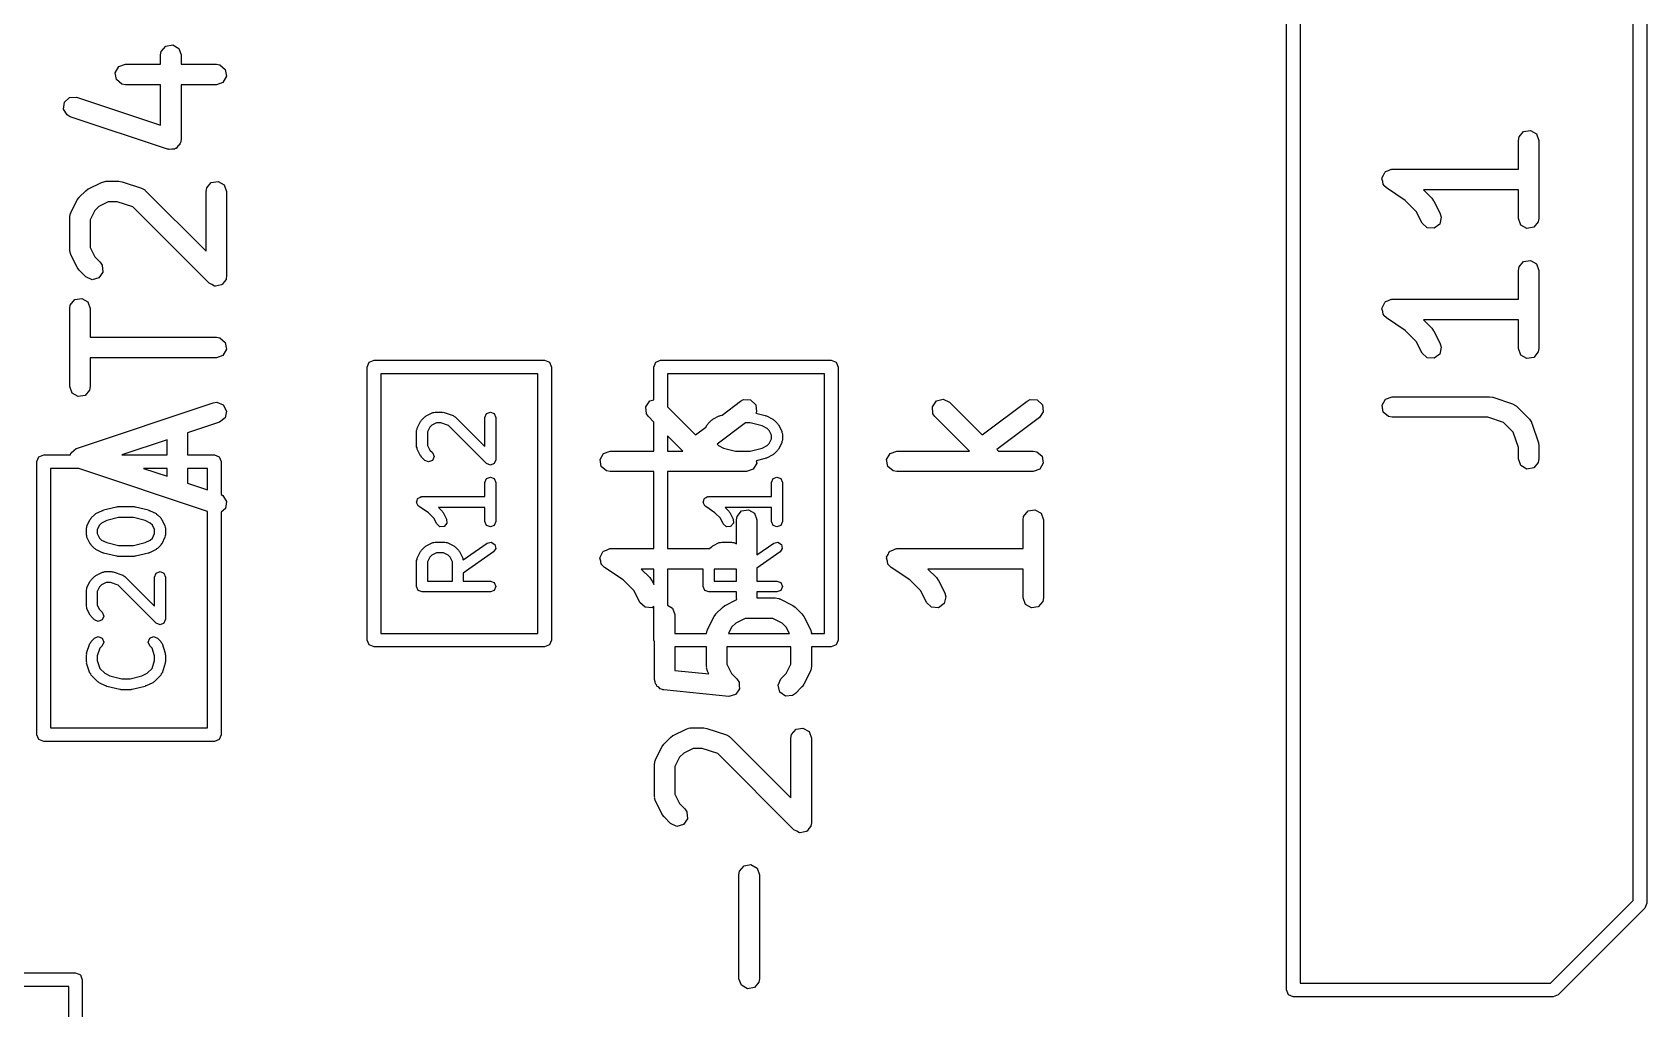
# Model space of a CAD drawing. Extents: x 0.14 to 2.87, y -2.36 to 0.08.
# Drawn here: x 2.2241 to 2.6898, y -1.9554 to -1.6738 of the extents above; entities that cross this region are included whole.
import ezdxf

# ---------------------------------------------------------------- set-up
doc = ezdxf.new("R2010")
doc.units = 0
doc.header["$MEASUREMENT"] = 0
doc.layers.add('BLACK', color=7, linetype='CONTINUOUS')

msp = doc.modelspace()

# ---------------------------------------------------------------- linework, layer by layer
at = {"layer": 'BLACK', "linetype": 'CONTINUOUS'}
for p, q in [((2.58583, -1.95), (2.58583, -1.55)), ((2.68976, -1.55), (2.68976, -1.925)), ((2.58976, -1.55197), (2.58976, -1.94803)), ((2.68583, -1.92418), (2.68583, -1.55197)), ((2.26108, -1.68036), (2.26126, -1.67935)), ((2.26108, -1.68303), (2.26108, -1.68036)), ((2.26126, -1.67935), (2.26256, -1.6778)), ((2.26256, -1.6778), (2.26455, -1.67745)), ((2.26455, -1.67745), (2.2663, -1.67846)), ((2.2663, -1.67846), (2.26699, -1.68036)), ((2.26699, -1.68036), (2.26699, -1.68303)), ((2.248, -1.68547), (2.24901, -1.68372)), ((2.24835, -1.68746), (2.248, -1.68547)), ((2.24901, -1.68372), (2.25091, -1.68303)), ((2.25091, -1.68303), (2.26108, -1.68303)), ((2.26699, -1.68303), (2.27716, -1.68303)), ((2.27716, -1.68303), (2.27817, -1.68321)), ((2.27817, -1.68321), (2.27972, -1.68451)), ((2.27972, -1.68451), (2.28007, -1.6865)), ((2.2499, -1.68876), (2.24835, -1.68746)), ((2.25091, -1.68894), (2.2499, -1.68876)), ((2.26108, -1.68894), (2.25091, -1.68894)), ((2.26108, -1.70064), (2.26108, -1.68894)), ((2.27716, -1.68894), (2.26699, -1.68894)), ((2.26699, -1.68894), (2.26699, -1.70473)), ((2.27906, -1.68825), (2.27716, -1.68894)), ((2.28007, -1.6865), (2.27906, -1.68825)), ((2.23302, -1.69595), (2.23332, -1.69395)), ((2.23332, -1.69395), (2.23483, -1.69261)), ((2.23483, -1.69261), (2.23685, -1.69256)), ((2.23685, -1.69256), (2.26108, -1.70064)), ((2.23408, -1.69767), (2.23302, -1.69595)), ((2.23498, -1.69816), (2.23408, -1.69767)), ((2.2631, -1.70753), (2.23498, -1.69816)), ((2.65275, -1.70501), (2.65293, -1.704)), ((2.65293, -1.704), (2.65423, -1.70245)), ((2.65423, -1.70245), (2.65621, -1.7021)), ((2.65621, -1.7021), (2.65796, -1.70311)), ((2.65796, -1.70311), (2.65865, -1.70501)), ((2.26333, -1.70753), (2.2631, -1.70753)), ((2.26352, -1.70764), (2.26333, -1.70753)), ((2.26432, -1.7075), (2.26352, -1.70764)), ((2.26512, -1.70748), (2.26432, -1.7075)), ((2.26529, -1.70733), (2.26512, -1.70748)), ((2.26551, -1.70729), (2.26529, -1.70733)), ((2.26603, -1.70667), (2.26551, -1.70729)), ((2.26663, -1.70614), (2.26603, -1.70667)), ((2.26666, -1.70592), (2.26663, -1.70614)), ((2.26681, -1.70574), (2.26666, -1.70592)), ((2.26699, -1.70473), (2.26681, -1.70574)), ((2.65275, -1.7133), (2.65275, -1.70501)), ((2.65865, -1.70501), (2.65865, -1.7275)), ((2.61443, -1.71399), (2.61524, -1.7137)), ((2.61524, -1.7137), (2.61601, -1.71332)), ((2.61601, -1.71332), (2.61617, -1.71336)), ((2.61617, -1.71336), (2.61633, -1.7133)), ((2.61633, -1.7133), (2.65275, -1.7133)), ((2.24022, -1.71897), (2.24397, -1.71709)), ((2.24397, -1.71709), (2.24495, -1.7168)), ((2.24495, -1.7168), (2.24512, -1.71684)), ((2.24512, -1.71684), (2.24529, -1.71678)), ((2.24529, -1.71678), (2.24904, -1.71678)), ((2.24904, -1.71678), (2.24991, -1.71693)), ((2.24991, -1.71693), (2.24997, -1.71693)), ((2.24997, -1.71693), (2.25559, -1.71881)), ((2.27438, -1.71872), (2.27568, -1.71717)), ((2.27568, -1.71717), (2.27767, -1.71682)), ((2.27767, -1.71682), (2.27942, -1.71783)), ((2.27942, -1.71783), (2.28011, -1.71973)), ((2.61338, -1.71606), (2.61345, -1.71591)), ((2.61363, -1.71689), (2.61338, -1.71606)), ((2.61342, -1.71574), (2.61385, -1.715)), ((2.61345, -1.71591), (2.61342, -1.71574)), ((2.61377, -1.71773), (2.61363, -1.71689)), ((2.6139, -1.71784), (2.61377, -1.71773)), ((2.61385, -1.715), (2.6142, -1.71421)), ((2.61395, -1.718), (2.6139, -1.71784)), ((2.61469, -1.71871), (2.61395, -1.718)), ((2.6142, -1.71421), (2.61435, -1.71414)), ((2.61435, -1.71414), (2.61443, -1.71399)), ((2.23515, -1.72591), (2.23702, -1.72216)), ((2.23702, -1.72216), (2.23755, -1.72145)), ((2.23755, -1.72145), (2.23758, -1.72139)), ((2.23758, -1.72139), (2.23945, -1.71952)), ((2.23945, -1.71952), (2.24017, -1.71901)), ((2.24017, -1.71901), (2.24022, -1.71897)), ((2.24598, -1.72268), (2.24329, -1.72403)), ((2.24856, -1.72268), (2.24598, -1.72268)), ((2.25307, -1.72419), (2.24856, -1.72268)), ((2.25559, -1.71881), (2.2565, -1.71929)), ((2.2565, -1.71929), (2.25659, -1.71944)), ((2.25659, -1.71944), (2.25675, -1.71952)), ((2.25675, -1.71952), (2.27421, -1.73698)), ((2.27421, -1.71973), (2.27438, -1.71872)), ((2.27421, -1.73698), (2.27421, -1.71973)), ((2.28011, -1.71973), (2.28011, -1.7441)), ((2.62007, -1.7223), (2.61469, -1.71871)), ((2.62328, -1.7255), (2.62007, -1.7223)), ((2.65275, -1.71921), (2.62533, -1.71921)), ((2.62533, -1.71921), (2.62779, -1.72167)), ((2.62779, -1.72167), (2.6283, -1.72239)), ((2.6283, -1.72239), (2.62835, -1.72243)), ((2.62835, -1.72243), (2.63022, -1.72618)), ((2.65275, -1.7275), (2.65275, -1.71921)), ((2.23484, -1.72723), (2.23501, -1.72622)), ((2.23484, -1.7366), (2.23484, -1.72723)), ((2.23501, -1.72622), (2.23513, -1.72609)), ((2.23513, -1.72609), (2.23515, -1.72591)), ((2.24209, -1.72523), (2.24074, -1.72793)), ((2.24329, -1.72403), (2.24209, -1.72523)), ((2.27507, -1.74619), (2.25307, -1.72419)), ((2.62494, -1.72882), (2.62328, -1.7255)), ((2.63051, -1.72717), (2.63004, -1.72913)), ((2.63022, -1.72618), (2.63051, -1.72717)), ((2.65344, -1.7294), (2.65275, -1.7275)), ((2.65865, -1.7275), (2.65848, -1.72851)), ((2.24074, -1.72793), (2.24074, -1.73591)), ((2.62641, -1.73021), (2.62494, -1.72882)), ((2.62842, -1.73033), (2.62641, -1.73021)), ((2.63004, -1.72913), (2.62842, -1.73033)), ((2.65519, -1.73041), (2.65344, -1.7294)), ((2.65718, -1.73006), (2.65519, -1.73041)), ((2.65848, -1.72851), (2.65718, -1.73006)), ((2.2349, -1.73677), (2.23484, -1.7366)), ((2.23485, -1.73694), (2.2349, -1.73677)), ((2.23515, -1.73793), (2.23485, -1.73694)), ((2.24074, -1.73591), (2.24209, -1.73861)), ((2.23702, -1.74167), (2.23515, -1.73793)), ((2.23707, -1.74172), (2.23702, -1.74167)), ((2.23758, -1.74244), (2.23707, -1.74172)), ((2.24209, -1.73861), (2.24363, -1.74014)), ((2.24363, -1.74014), (2.24421, -1.74098)), ((2.24421, -1.74098), (2.24439, -1.74299)), ((2.65275, -1.7425), (2.65293, -1.74149)), ((2.65293, -1.74149), (2.65423, -1.73994)), ((2.65423, -1.73994), (2.65621, -1.73959)), ((2.65621, -1.73959), (2.65796, -1.7406)), ((2.65796, -1.7406), (2.65865, -1.7425)), ((2.23945, -1.74432), (2.23758, -1.74244)), ((2.24128, -1.74517), (2.23945, -1.74432)), ((2.24323, -1.74465), (2.24128, -1.74517)), ((2.24439, -1.74299), (2.24323, -1.74465)), ((2.27588, -1.74657), (2.27507, -1.74619)), ((2.27936, -1.74579), (2.27885, -1.74652)), ((2.27993, -1.74511), (2.27936, -1.74579)), ((2.27996, -1.74493), (2.27993, -1.74511)), ((2.28001, -1.74487), (2.27996, -1.74493)), ((2.28011, -1.7441), (2.28, -1.74474)), ((2.28, -1.74474), (2.28001, -1.74487)), ((2.65275, -1.7508), (2.65275, -1.7425)), ((2.65865, -1.7425), (2.65865, -1.765)), ((2.23501, -1.75247), (2.23631, -1.75092)), ((2.23631, -1.75092), (2.2383, -1.75057)), ((2.2383, -1.75057), (2.24005, -1.75158)), ((2.27665, -1.74701), (2.27588, -1.74657)), ((2.27678, -1.74699), (2.27665, -1.74701)), ((2.2769, -1.74705), (2.27678, -1.74699)), ((2.27776, -1.74682), (2.2769, -1.74705)), ((2.27863, -1.74666), (2.27776, -1.74682)), ((2.27872, -1.74656), (2.27863, -1.74666)), ((2.27885, -1.74652), (2.27872, -1.74656)), ((2.61524, -1.75119), (2.61601, -1.75081)), ((2.61601, -1.75081), (2.61617, -1.75085)), ((2.61617, -1.75085), (2.61633, -1.7508)), ((2.61633, -1.7508), (2.65275, -1.7508)), ((2.23484, -1.75348), (2.23501, -1.75247)), ((2.23484, -1.77597), (2.23484, -1.75348)), ((2.24005, -1.75158), (2.24074, -1.75348)), ((2.24074, -1.75348), (2.24074, -1.76177)), ((2.61338, -1.75356), (2.61345, -1.7534)), ((2.61363, -1.75438), (2.61338, -1.75356)), ((2.61342, -1.75324), (2.61385, -1.75249)), ((2.61345, -1.7534), (2.61342, -1.75324)), ((2.61377, -1.75523), (2.61363, -1.75438)), ((2.6139, -1.75533), (2.61377, -1.75523)), ((2.61385, -1.75249), (2.6142, -1.75171)), ((2.61395, -1.7555), (2.6139, -1.75533)), ((2.61469, -1.75621), (2.61395, -1.7555)), ((2.6142, -1.75171), (2.61435, -1.75163)), ((2.61435, -1.75163), (2.61443, -1.75149)), ((2.61443, -1.75149), (2.61524, -1.75119)), ((2.62007, -1.75979), (2.61469, -1.75621)), ((2.62328, -1.763), (2.62007, -1.75979)), ((2.65275, -1.7567), (2.62533, -1.7567)), ((2.62533, -1.7567), (2.62779, -1.75916)), ((2.62779, -1.75916), (2.6283, -1.75988)), ((2.6283, -1.75988), (2.62835, -1.75993)), ((2.62835, -1.75993), (2.63022, -1.76368)), ((2.65275, -1.765), (2.65275, -1.7567)), ((2.24074, -1.76177), (2.27716, -1.76177)), ((2.27716, -1.76177), (2.27817, -1.76195)), ((2.27817, -1.76195), (2.27972, -1.76325)), ((2.27972, -1.76325), (2.28007, -1.76524)), ((2.62494, -1.76632), (2.62328, -1.763)), ((2.63051, -1.76466), (2.63004, -1.76662)), ((2.63022, -1.76368), (2.63051, -1.76466)), ((2.65344, -1.7669), (2.65275, -1.765)), ((2.65865, -1.765), (2.65848, -1.76601)), ((2.27716, -1.76768), (2.24074, -1.76768)), ((2.24074, -1.76768), (2.24074, -1.77597)), ((2.27906, -1.76699), (2.27716, -1.76768)), ((2.28007, -1.76524), (2.27906, -1.76699)), ((2.32067, -1.77037), (2.32125, -1.76898)), ((2.32125, -1.76898), (2.32264, -1.76841)), ((2.32264, -1.76841), (2.37185, -1.76841)), ((2.37185, -1.76841), (2.37324, -1.76898)), ((2.37324, -1.76898), (2.37382, -1.77037)), ((2.40335, -1.77037), (2.40392, -1.76898)), ((2.40392, -1.76898), (2.40531, -1.76841)), ((2.40531, -1.76841), (2.45453, -1.76841)), ((2.45453, -1.76841), (2.45592, -1.76898)), ((2.45592, -1.76898), (2.4565, -1.77037)), ((2.62641, -1.76771), (2.62494, -1.76632)), ((2.62842, -1.76783), (2.62641, -1.76771)), ((2.63004, -1.76662), (2.62842, -1.76783)), ((2.65519, -1.76791), (2.65344, -1.7669)), ((2.65718, -1.76756), (2.65519, -1.76791)), ((2.65848, -1.76601), (2.65718, -1.76756)), ((2.32067, -1.84911), (2.32067, -1.77037)), ((2.32461, -1.77234), (2.32461, -1.84715)), ((2.36988, -1.77234), (2.32461, -1.77234)), ((2.36988, -1.84715), (2.36988, -1.77234)), ((2.37382, -1.77037), (2.37382, -1.84911)), ((2.40335, -1.77983), (2.40335, -1.77037)), ((2.40728, -1.77234), (2.40728, -1.7818)), ((2.45256, -1.77234), (2.40728, -1.77234)), ((2.45256, -1.84715), (2.45256, -1.77234)), ((2.4565, -1.77037), (2.4565, -1.84911)), ((2.23553, -1.77787), (2.23484, -1.77597)), ((2.23728, -1.77888), (2.23553, -1.77787)), ((2.23926, -1.77853), (2.23728, -1.77888)), ((2.24056, -1.77698), (2.23926, -1.77853)), ((2.24074, -1.77597), (2.24056, -1.77698)), ((2.61443, -1.77961), (2.61633, -1.77892)), ((2.61633, -1.77892), (2.64445, -1.77892)), ((2.64445, -1.77892), (2.64532, -1.77907)), ((2.23685, -1.7938), (2.27622, -1.78067)), ((2.27622, -1.78067), (2.27724, -1.78052)), ((2.27724, -1.78052), (2.27912, -1.78126)), ((2.27912, -1.78126), (2.28008, -1.78304)), ((2.28008, -1.78304), (2.27967, -1.78502)), ((2.33767, -1.78443), (2.33955, -1.78349)), ((2.33955, -1.78349), (2.33991, -1.78347)), ((2.33991, -1.78347), (2.34025, -1.78333)), ((2.34025, -1.78333), (2.34213, -1.78333)), ((2.34213, -1.78333), (2.34237, -1.78343)), ((2.34237, -1.78343), (2.34262, -1.78341)), ((2.34262, -1.78341), (2.34544, -1.78435)), ((2.35507, -1.78379), (2.35619, -1.78333)), ((2.35619, -1.78333), (2.3573, -1.78379)), ((2.40101, -1.7818), (2.40217, -1.78014)), ((2.40119, -1.78381), (2.40101, -1.7818)), ((2.40217, -1.78014), (2.40335, -1.77983)), ((2.40728, -1.7818), (2.41539, -1.78991)), ((2.42301, -1.7842), (2.42834, -1.7802)), ((2.42834, -1.7802), (2.42925, -1.77973)), ((2.42925, -1.77973), (2.43127, -1.77984)), ((2.43127, -1.77984), (2.43274, -1.78123)), ((2.43299, -1.78323), (2.43273, -1.78362)), ((2.43273, -1.78362), (2.4355, -1.78431)), ((2.43274, -1.78123), (2.43299, -1.78323)), ((2.48369, -1.7818), (2.48485, -1.78014)), ((2.48387, -1.78381), (2.48369, -1.7818)), ((2.48485, -1.78014), (2.4868, -1.77962)), ((2.4868, -1.77962), (2.48863, -1.78047)), ((2.48863, -1.78047), (2.49807, -1.78991)), ((2.49807, -1.78991), (2.51102, -1.7802)), ((2.51102, -1.7802), (2.51193, -1.77973)), ((2.51193, -1.77973), (2.51395, -1.77984)), ((2.51395, -1.77984), (2.51542, -1.78123)), ((2.51566, -1.78323), (2.51456, -1.78492)), ((2.51542, -1.78123), (2.51566, -1.78323)), ((2.61342, -1.78136), (2.61443, -1.77961)), ((2.61377, -1.78335), (2.61342, -1.78136)), ((2.61532, -1.78465), (2.61377, -1.78335)), ((2.64532, -1.77907), (2.64539, -1.77907)), ((2.64539, -1.77907), (2.65101, -1.78094)), ((2.65101, -1.78094), (2.65191, -1.78143)), ((2.65191, -1.78143), (2.65201, -1.78158)), ((2.65201, -1.78158), (2.65217, -1.78166)), ((2.65217, -1.78166), (2.65591, -1.78541)), ((2.27809, -1.78628), (2.26886, -1.78935)), ((2.27967, -1.78502), (2.27809, -1.78628)), ((2.33493, -1.78865), (2.33507, -1.78831)), ((2.33507, -1.78831), (2.33509, -1.78795)), ((2.33509, -1.78795), (2.33603, -1.78607)), ((2.33603, -1.78607), (2.33623, -1.7859)), ((2.33623, -1.7859), (2.33633, -1.78566)), ((2.33633, -1.78566), (2.33726, -1.78473)), ((2.33726, -1.78473), (2.3375, -1.78463)), ((2.3375, -1.78463), (2.33767, -1.78443)), ((2.33873, -1.78771), (2.33808, -1.78902)), ((2.33931, -1.78714), (2.33873, -1.78771)), ((2.34062, -1.78648), (2.33931, -1.78714)), ((2.34187, -1.78648), (2.34062, -1.78648)), ((2.34409, -1.78722), (2.34187, -1.78648)), ((2.35507, -1.7982), (2.34409, -1.78722)), ((2.34544, -1.78435), (2.34571, -1.78459)), ((2.34571, -1.78459), (2.34605, -1.78473)), ((2.34605, -1.78473), (2.35461, -1.79329)), ((2.35461, -1.7849), (2.35507, -1.78379)), ((2.35461, -1.79329), (2.35461, -1.7849)), ((2.3573, -1.78379), (2.35776, -1.7849)), ((2.35776, -1.7849), (2.35776, -1.79709)), ((2.40178, -1.78465), (2.40119, -1.78381)), ((2.40335, -1.78622), (2.40178, -1.78465)), ((2.40335, -1.79461), (2.40335, -1.78622)), ((2.41539, -1.78991), (2.41838, -1.78767)), ((2.41838, -1.78767), (2.41871, -1.78701)), ((2.41871, -1.78701), (2.4189, -1.78684)), ((2.4189, -1.78684), (2.419, -1.7866)), ((2.419, -1.7866), (2.41994, -1.78566)), ((2.41994, -1.78566), (2.42018, -1.78557)), ((2.42018, -1.78557), (2.42035, -1.78537)), ((2.42035, -1.78537), (2.42222, -1.78443)), ((2.42981, -1.78648), (2.42162, -1.79262)), ((2.42222, -1.78443), (2.4224, -1.78442)), ((2.4224, -1.78442), (2.42255, -1.78431)), ((2.42255, -1.78431), (2.42301, -1.7842)), ((2.43117, -1.78648), (2.42981, -1.78648)), ((2.43457, -1.78733), (2.43117, -1.78648)), ((2.43606, -1.78807), (2.43457, -1.78733)), ((2.4355, -1.78431), (2.43564, -1.78442)), ((2.43564, -1.78442), (2.43582, -1.78443)), ((2.43582, -1.78443), (2.43769, -1.78537)), ((2.43663, -1.78865), (2.43606, -1.78807)), ((2.43769, -1.78537), (2.43786, -1.78557)), ((2.43786, -1.78557), (2.4381, -1.78566)), ((2.4381, -1.78566), (2.43904, -1.7866)), ((2.43904, -1.7866), (2.43914, -1.78684)), ((2.43914, -1.78684), (2.43934, -1.78701)), ((2.43934, -1.78701), (2.44027, -1.78889)), ((2.48445, -1.78465), (2.48387, -1.78381)), ((2.49441, -1.79461), (2.48445, -1.78465)), ((2.51456, -1.78492), (2.50229, -1.79413)), ((2.61633, -1.78482), (2.61532, -1.78465)), ((2.64397, -1.78482), (2.61633, -1.78482)), ((2.64848, -1.78633), (2.64397, -1.78482)), ((2.65125, -1.78909), (2.64848, -1.78633)), ((2.65591, -1.78541), (2.6565, -1.78625)), ((2.6565, -1.78625), (2.65652, -1.78642)), ((2.65652, -1.78642), (2.65663, -1.78656)), ((2.65663, -1.78656), (2.6585, -1.79219)), ((2.26296, -1.79132), (2.24991, -1.79567)), ((2.26296, -1.79567), (2.26296, -1.79132)), ((2.26886, -1.78935), (2.26886, -1.79567)), ((2.33493, -1.79334), (2.33493, -1.78865)), ((2.33808, -1.78902), (2.33808, -1.79297)), ((2.33808, -1.79297), (2.33873, -1.79428)), ((2.41173, -1.79461), (2.40728, -1.79015)), ((2.40728, -1.79015), (2.40728, -1.79461)), ((2.42162, -1.79262), (2.42199, -1.79298)), ((2.42199, -1.79298), (2.42348, -1.79373)), ((2.43456, -1.79373), (2.43606, -1.79298)), ((2.43606, -1.79298), (2.43663, -1.79241)), ((2.43729, -1.78996), (2.43663, -1.78865)), ((2.43663, -1.79241), (2.43729, -1.79109)), ((2.43729, -1.79109), (2.43729, -1.78996)), ((2.44027, -1.79217), (2.43934, -1.79404)), ((2.44027, -1.78889), (2.4403, -1.78925)), ((2.4403, -1.7918), (2.44027, -1.79217)), ((2.4403, -1.78925), (2.44044, -1.78959)), ((2.44044, -1.79147), (2.4403, -1.7918)), ((2.44044, -1.78959), (2.44044, -1.79147)), ((2.65275, -1.7936), (2.65125, -1.78909)), ((2.6585, -1.79219), (2.65863, -1.79306)), ((2.22539, -1.79764), (2.22597, -1.79625)), ((2.22539, -1.87638), (2.22539, -1.79764)), ((2.22597, -1.79625), (2.22736, -1.79567)), ((2.22736, -1.79567), (2.23512, -1.79567)), ((2.23512, -1.79567), (2.23519, -1.79519)), ((2.23519, -1.79519), (2.23526, -1.79513)), ((2.23526, -1.79513), (2.23527, -1.79505)), ((2.23527, -1.79505), (2.236, -1.79447)), ((2.236, -1.79447), (2.2367, -1.79385)), ((2.2367, -1.79385), (2.23679, -1.79385)), ((2.23679, -1.79385), (2.23685, -1.7938)), ((2.24991, -1.79567), (2.26296, -1.79567)), ((2.26886, -1.79567), (2.27657, -1.79567)), ((2.27657, -1.79567), (2.27797, -1.79625)), ((2.27797, -1.79625), (2.27854, -1.79764)), ((2.27854, -1.79764), (2.27854, -1.80716)), ((2.33507, -1.79368), (2.33493, -1.79334)), ((2.33509, -1.79404), (2.33507, -1.79368)), ((2.33603, -1.79592), (2.33509, -1.79404)), ((2.33623, -1.79609), (2.33603, -1.79592)), ((2.33633, -1.79633), (2.33623, -1.79609)), ((2.33726, -1.79727), (2.33633, -1.79633)), ((2.33838, -1.79773), (2.33726, -1.79727)), ((2.33949, -1.79727), (2.33838, -1.79773)), ((2.33873, -1.79428), (2.33949, -1.79504)), ((2.33949, -1.79504), (2.33995, -1.79615)), ((2.33995, -1.79615), (2.33949, -1.79727)), ((2.35776, -1.79709), (2.3573, -1.7982)), ((2.38783, -1.79705), (2.38884, -1.7953)), ((2.38818, -1.79903), (2.38783, -1.79705)), ((2.38884, -1.7953), (2.39074, -1.79461)), ((2.39074, -1.79461), (2.40335, -1.79461)), ((2.40728, -1.79461), (2.41173, -1.79461)), ((2.42348, -1.79373), (2.42687, -1.79458)), ((2.42687, -1.79458), (2.43117, -1.79458)), ((2.43117, -1.79458), (2.43456, -1.79373)), ((2.4355, -1.79674), (2.4329, -1.79739)), ((2.4329, -1.79739), (2.43302, -1.79807)), ((2.43564, -1.79664), (2.4355, -1.79674)), ((2.43582, -1.79662), (2.43564, -1.79664)), ((2.43769, -1.79569), (2.43582, -1.79662)), ((2.43786, -1.79549), (2.43769, -1.79569)), ((2.4381, -1.79539), (2.43786, -1.79549)), ((2.43904, -1.79445), (2.4381, -1.79539)), ((2.43914, -1.79421), (2.43904, -1.79445)), ((2.43934, -1.79404), (2.43914, -1.79421)), ((2.47051, -1.79705), (2.47152, -1.7953)), ((2.47086, -1.79903), (2.47051, -1.79705)), ((2.47152, -1.7953), (2.47342, -1.79461)), ((2.47342, -1.79461), (2.49441, -1.79461)), ((2.50229, -1.79413), (2.50276, -1.79461)), ((2.50276, -1.79461), (2.51279, -1.79461)), ((2.51279, -1.79461), (2.5138, -1.79478)), ((2.5138, -1.79478), (2.51535, -1.79608)), ((2.51535, -1.79608), (2.5157, -1.79807)), ((2.65275, -1.79687), (2.65275, -1.7936)), ((2.65344, -1.79877), (2.65275, -1.79687)), ((2.65865, -1.79687), (2.65848, -1.79788)), ((2.65863, -1.79306), (2.65865, -1.79312)), ((2.65865, -1.79312), (2.65865, -1.79687)), ((2.22933, -1.79961), (2.22933, -1.87441)), ((2.23748, -1.79961), (2.22933, -1.79961)), ((2.27461, -1.81198), (2.23748, -1.79961)), ((2.25615, -1.79961), (2.26296, -1.80187)), ((2.26296, -1.79961), (2.25615, -1.79961)), ((2.26296, -1.80187), (2.26296, -1.79961)), ((2.26886, -1.79961), (2.26886, -1.80384)), ((2.27461, -1.79961), (2.26886, -1.79961)), ((2.27461, -1.80576), (2.27461, -1.79961)), ((2.35619, -1.79866), (2.35507, -1.7982)), ((2.35507, -1.80254), (2.35619, -1.80208)), ((2.3573, -1.7982), (2.35619, -1.79866)), ((2.35619, -1.80208), (2.3573, -1.80254)), ((2.38973, -1.80033), (2.38818, -1.79903)), ((2.39074, -1.80051), (2.38973, -1.80033)), ((2.40335, -1.80051), (2.39074, -1.80051)), ((2.40335, -1.82273), (2.40335, -1.80051)), ((2.43011, -1.80051), (2.40728, -1.80051)), ((2.40728, -1.80051), (2.40728, -1.82273)), ((2.43201, -1.79982), (2.43011, -1.80051)), ((2.43302, -1.79807), (2.43201, -1.79982)), ((2.43775, -1.80254), (2.43886, -1.80208)), ((2.43886, -1.80208), (2.43998, -1.80254)), ((2.47241, -1.80033), (2.47086, -1.79903)), ((2.47342, -1.80051), (2.47241, -1.80033)), ((2.51279, -1.80051), (2.47342, -1.80051)), ((2.51469, -1.79982), (2.51279, -1.80051)), ((2.5157, -1.79807), (2.51469, -1.79982)), ((2.65519, -1.79978), (2.65344, -1.79877)), ((2.65718, -1.79943), (2.65519, -1.79978)), ((2.65848, -1.79788), (2.65718, -1.79943)), ((2.26886, -1.80384), (2.27461, -1.80576)), ((2.35461, -1.80365), (2.35507, -1.80254)), ((2.35461, -1.8077), (2.35461, -1.80365)), ((2.3573, -1.80254), (2.35776, -1.80365)), ((2.35776, -1.80365), (2.35776, -1.8149)), ((2.43729, -1.80365), (2.43775, -1.80254)), ((2.43729, -1.8077), (2.43729, -1.80365)), ((2.43998, -1.80254), (2.44044, -1.80365)), ((2.44044, -1.80365), (2.44044, -1.8149)), ((2.24445, -1.81168), (2.24459, -1.81158)), ((2.24459, -1.81158), (2.24834, -1.81064)), ((2.24834, -1.81064), (2.24854, -1.81067)), ((2.24854, -1.81067), (2.24873, -1.81059)), ((2.24873, -1.81059), (2.25341, -1.81059)), ((2.25341, -1.81059), (2.2536, -1.81067)), ((2.2536, -1.81067), (2.25379, -1.81064)), ((2.25379, -1.81064), (2.25754, -1.81158)), ((2.25754, -1.81158), (2.25769, -1.81168)), ((2.27854, -1.80716), (2.27899, -1.80741)), ((2.27975, -1.81113), (2.27854, -1.8122)), ((2.27899, -1.80741), (2.28005, -1.80913)), ((2.28005, -1.80913), (2.27975, -1.81113)), ((2.33493, -1.80928), (2.3351, -1.80885)), ((2.33499, -1.80943), (2.33493, -1.80928)), ((2.33496, -1.80958), (2.33499, -1.80943)), ((2.33521, -1.80997), (2.33496, -1.80958)), ((2.3351, -1.80885), (2.33519, -1.8084)), ((2.33519, -1.8084), (2.33533, -1.80831)), ((2.33539, -1.81039), (2.33521, -1.80997)), ((2.33533, -1.80831), (2.33539, -1.80816)), ((2.33539, -1.80816), (2.33581, -1.80799)), ((2.33554, -1.81045), (2.33539, -1.81039)), ((2.33563, -1.81059), (2.33554, -1.81045)), ((2.33831, -1.81237), (2.33563, -1.81059)), ((2.33581, -1.80799), (2.33619, -1.80773)), ((2.33619, -1.80773), (2.33635, -1.80776)), ((2.33635, -1.80776), (2.3365, -1.8077)), ((2.3365, -1.8077), (2.35461, -1.8077)), ((2.35461, -1.81085), (2.34124, -1.81085)), ((2.34124, -1.81085), (2.3423, -1.81191)), ((2.35461, -1.8149), (2.35461, -1.81085)), ((2.4176, -1.80928), (2.41778, -1.80885)), ((2.41767, -1.80943), (2.4176, -1.80928)), ((2.41763, -1.80958), (2.41767, -1.80943)), ((2.41789, -1.80997), (2.41763, -1.80958)), ((2.41778, -1.80885), (2.41787, -1.8084)), ((2.41787, -1.8084), (2.418, -1.80831)), ((2.41807, -1.81039), (2.41789, -1.80997)), ((2.418, -1.80831), (2.41807, -1.80816)), ((2.41807, -1.80816), (2.41849, -1.80799)), ((2.41822, -1.81045), (2.41807, -1.81039)), ((2.41831, -1.81059), (2.41822, -1.81045)), ((2.42099, -1.81237), (2.41831, -1.81059)), ((2.41849, -1.80799), (2.41887, -1.80773)), ((2.41887, -1.80773), (2.41903, -1.80776)), ((2.41903, -1.80776), (2.41918, -1.8077)), ((2.41918, -1.8077), (2.43729, -1.8077)), ((2.43729, -1.81085), (2.42392, -1.81085)), ((2.42392, -1.81085), (2.42498, -1.81191)), ((2.42863, -1.81187), (2.43062, -1.81152)), ((2.43062, -1.81152), (2.43237, -1.81253)), ((2.43729, -1.8149), (2.43729, -1.81085)), ((2.51131, -1.81187), (2.5133, -1.81152)), ((2.5133, -1.81152), (2.51505, -1.81253)), ((2.23979, -1.81652), (2.23982, -1.81615)), ((2.23982, -1.81615), (2.24076, -1.81428)), ((2.24076, -1.81428), (2.24095, -1.81411)), ((2.24095, -1.81411), (2.24105, -1.81387)), ((2.24105, -1.81387), (2.24199, -1.81293)), ((2.24199, -1.81293), (2.24223, -1.81283)), ((2.24223, -1.81283), (2.2424, -1.81263)), ((2.2424, -1.81263), (2.24427, -1.8117)), ((2.24346, -1.81591), (2.2428, -1.81723)), ((2.24403, -1.81534), (2.24346, -1.81591)), ((2.24553, -1.81459), (2.24403, -1.81534)), ((2.24427, -1.8117), (2.24445, -1.81168)), ((2.24892, -1.81374), (2.24553, -1.81459)), ((2.25322, -1.81374), (2.24892, -1.81374)), ((2.25661, -1.81459), (2.25322, -1.81374)), ((2.2581, -1.81534), (2.25661, -1.81459)), ((2.25769, -1.81168), (2.25787, -1.8117)), ((2.25787, -1.8117), (2.25974, -1.81263)), ((2.25868, -1.81591), (2.2581, -1.81534)), ((2.25934, -1.81723), (2.25868, -1.81591)), ((2.25974, -1.81263), (2.25991, -1.81283)), ((2.25991, -1.81283), (2.26015, -1.81293)), ((2.26015, -1.81293), (2.26109, -1.81387)), ((2.26109, -1.81387), (2.26119, -1.81411)), ((2.26119, -1.81411), (2.26138, -1.81428)), ((2.26138, -1.81428), (2.26232, -1.81615)), ((2.26232, -1.81615), (2.26235, -1.81652)), ((2.27461, -1.87441), (2.27461, -1.81198)), ((2.27854, -1.8122), (2.27854, -1.87638)), ((2.33989, -1.81396), (2.33831, -1.81237)), ((2.34072, -1.8156), (2.33989, -1.81396)), ((2.34163, -1.81639), (2.34072, -1.8156)), ((2.3423, -1.81191), (2.3424, -1.81215)), ((2.3424, -1.81215), (2.3426, -1.81232)), ((2.3426, -1.81232), (2.34353, -1.8142)), ((2.34362, -1.8154), (2.34283, -1.81631)), ((2.34353, -1.8142), (2.34362, -1.8154)), ((2.35507, -1.81601), (2.35461, -1.8149)), ((2.35619, -1.81647), (2.35507, -1.81601)), ((2.3573, -1.81601), (2.35619, -1.81647)), ((2.35776, -1.8149), (2.3573, -1.81601)), ((2.42257, -1.81396), (2.42099, -1.81237)), ((2.42339, -1.8156), (2.42257, -1.81396)), ((2.42431, -1.81639), (2.42339, -1.8156)), ((2.42498, -1.81191), (2.42508, -1.81215)), ((2.42508, -1.81215), (2.42527, -1.81232)), ((2.42527, -1.81232), (2.42621, -1.8142)), ((2.4263, -1.8154), (2.42551, -1.81631)), ((2.42621, -1.8142), (2.4263, -1.8154)), ((2.42716, -1.81443), (2.42734, -1.81342)), ((2.42716, -1.82135), (2.42716, -1.81443)), ((2.42734, -1.81342), (2.42863, -1.81187)), ((2.43237, -1.81253), (2.43306, -1.81443)), ((2.43306, -1.81443), (2.43306, -1.82454)), ((2.43775, -1.81601), (2.43729, -1.8149)), ((2.43886, -1.81647), (2.43775, -1.81601)), ((2.43998, -1.81601), (2.43886, -1.81647)), ((2.44044, -1.8149), (2.43998, -1.81601)), ((2.50984, -1.81443), (2.51001, -1.81342)), ((2.50984, -1.82273), (2.50984, -1.81443)), ((2.51001, -1.81342), (2.51131, -1.81187)), ((2.51505, -1.81253), (2.51574, -1.81443)), ((2.51574, -1.81443), (2.51574, -1.83693)), ((2.23965, -1.81685), (2.23979, -1.81652)), ((2.23965, -1.81873), (2.23965, -1.81685)), ((2.23979, -1.81907), (2.23965, -1.81873)), ((2.23982, -1.81943), (2.23979, -1.81907)), ((2.24076, -1.82131), (2.23982, -1.81943)), ((2.2428, -1.81723), (2.2428, -1.81836)), ((2.2428, -1.81836), (2.24346, -1.81967)), ((2.24346, -1.81967), (2.24403, -1.82025)), ((2.24403, -1.82025), (2.24553, -1.82099)), ((2.25661, -1.82099), (2.2581, -1.82025)), ((2.2581, -1.82025), (2.25868, -1.81967)), ((2.25868, -1.81967), (2.25934, -1.81836)), ((2.25934, -1.81836), (2.25934, -1.81723)), ((2.26232, -1.81943), (2.26138, -1.82131)), ((2.26235, -1.81907), (2.26232, -1.81943)), ((2.26235, -1.81652), (2.26249, -1.81685)), ((2.26249, -1.81873), (2.26235, -1.81907)), ((2.26249, -1.81685), (2.26249, -1.81873)), ((2.33991, -1.82096), (2.34025, -1.82082)), ((2.34025, -1.82082), (2.34306, -1.82082)), ((2.34283, -1.81631), (2.34163, -1.81639)), ((2.34306, -1.82082), (2.3434, -1.82096)), ((2.35528, -1.82111), (2.35646, -1.82085)), ((2.35646, -1.82085), (2.35748, -1.8215)), ((2.42259, -1.82096), (2.42293, -1.82082)), ((2.42293, -1.82082), (2.42574, -1.82082)), ((2.42551, -1.81631), (2.42431, -1.81639)), ((2.42574, -1.82082), (2.42608, -1.82096)), ((2.43796, -1.82111), (2.43914, -1.82085)), ((2.43914, -1.82085), (2.44015, -1.8215)), ((2.24095, -1.82148), (2.24076, -1.82131)), ((2.24105, -1.82172), (2.24095, -1.82148)), ((2.24199, -1.82265), (2.24105, -1.82172)), ((2.24223, -1.82275), (2.24199, -1.82265)), ((2.2424, -1.82295), (2.24223, -1.82275)), ((2.24427, -1.82389), (2.2424, -1.82295)), ((2.24445, -1.8239), (2.24427, -1.82389)), ((2.24459, -1.82401), (2.24445, -1.8239)), ((2.24834, -1.82494), (2.24459, -1.82401)), ((2.24553, -1.82099), (2.24892, -1.82184)), ((2.24854, -1.82491), (2.24834, -1.82494)), ((2.24873, -1.82499), (2.24854, -1.82491)), ((2.25341, -1.82499), (2.24873, -1.82499)), ((2.24892, -1.82184), (2.25322, -1.82184)), ((2.25322, -1.82184), (2.25661, -1.82099)), ((2.2536, -1.82491), (2.25341, -1.82499)), ((2.25379, -1.82494), (2.2536, -1.82491)), ((2.25754, -1.82401), (2.25379, -1.82494)), ((2.25769, -1.8239), (2.25754, -1.82401)), ((2.25787, -1.82389), (2.25769, -1.8239)), ((2.25974, -1.82295), (2.25787, -1.82389)), ((2.25991, -1.82275), (2.25974, -1.82295)), ((2.26015, -1.82265), (2.25991, -1.82275)), ((2.26109, -1.82172), (2.26015, -1.82265)), ((2.26119, -1.82148), (2.26109, -1.82172)), ((2.26138, -1.82131), (2.26119, -1.82148)), ((2.33507, -1.82581), (2.33509, -1.82544)), ((2.33509, -1.82544), (2.33603, -1.82357)), ((2.33603, -1.82357), (2.33623, -1.8234)), ((2.33623, -1.8234), (2.33633, -1.82316)), ((2.33633, -1.82316), (2.33726, -1.82222)), ((2.33726, -1.82222), (2.3375, -1.82212)), ((2.3375, -1.82212), (2.33767, -1.82193)), ((2.33767, -1.82193), (2.33955, -1.82099)), ((2.33873, -1.82521), (2.33808, -1.82652)), ((2.33931, -1.82463), (2.33873, -1.82521)), ((2.34062, -1.82397), (2.33931, -1.82463)), ((2.33955, -1.82099), (2.33991, -1.82096)), ((2.34269, -1.82397), (2.34062, -1.82397)), ((2.34401, -1.82463), (2.34269, -1.82397)), ((2.3434, -1.82096), (2.34377, -1.82099)), ((2.34377, -1.82099), (2.34564, -1.82193)), ((2.34458, -1.82521), (2.34401, -1.82463)), ((2.34524, -1.82652), (2.34458, -1.82521)), ((2.34564, -1.82193), (2.34581, -1.82212)), ((2.34581, -1.82212), (2.34605, -1.82222)), ((2.34605, -1.82222), (2.34699, -1.82316)), ((2.34699, -1.82316), (2.34709, -1.8234)), ((2.34709, -1.8234), (2.34728, -1.82357)), ((2.34728, -1.82357), (2.34822, -1.82544)), ((2.34822, -1.82544), (2.34825, -1.82581)), ((2.34832, -1.82598), (2.35528, -1.82111)), ((2.35709, -1.82369), (2.34839, -1.82978)), ((2.35774, -1.82267), (2.35709, -1.82369)), ((2.35748, -1.8215), (2.35774, -1.82267)), ((2.38779, -1.82549), (2.38786, -1.82533)), ((2.38803, -1.82631), (2.38779, -1.82549)), ((2.38783, -1.82517), (2.38826, -1.82442)), ((2.38786, -1.82533), (2.38783, -1.82517)), ((2.38826, -1.82442), (2.38861, -1.82364)), ((2.38861, -1.82364), (2.38876, -1.82356)), ((2.38876, -1.82356), (2.38884, -1.82342)), ((2.38884, -1.82342), (2.38965, -1.82312)), ((2.38965, -1.82312), (2.39042, -1.82274)), ((2.39042, -1.82274), (2.39058, -1.82278)), ((2.39058, -1.82278), (2.39074, -1.82273)), ((2.39074, -1.82273), (2.40335, -1.82273)), ((2.40728, -1.82273), (2.41944, -1.82273)), ((2.41944, -1.82273), (2.41994, -1.82222)), ((2.41994, -1.82222), (2.42018, -1.82212)), ((2.42018, -1.82212), (2.42035, -1.82193)), ((2.42035, -1.82193), (2.42222, -1.82099)), ((2.42222, -1.82099), (2.42259, -1.82096)), ((2.42608, -1.82096), (2.42645, -1.82099)), ((2.42645, -1.82099), (2.42716, -1.82135)), ((2.43306, -1.82454), (2.43796, -1.82111)), ((2.43977, -1.82369), (2.43306, -1.82838)), ((2.44041, -1.82267), (2.43977, -1.82369)), ((2.44015, -1.8215), (2.44041, -1.82267)), ((2.47047, -1.82549), (2.47054, -1.82533)), ((2.47071, -1.82631), (2.47047, -1.82549)), ((2.47051, -1.82517), (2.47094, -1.82442)), ((2.47054, -1.82533), (2.47051, -1.82517)), ((2.47094, -1.82442), (2.47128, -1.82364)), ((2.47128, -1.82364), (2.47144, -1.82356)), ((2.47144, -1.82356), (2.47152, -1.82342)), ((2.47152, -1.82342), (2.47233, -1.82312)), ((2.47233, -1.82312), (2.47309, -1.82274)), ((2.47309, -1.82274), (2.47326, -1.82278)), ((2.47326, -1.82278), (2.47342, -1.82273)), ((2.47342, -1.82273), (2.50984, -1.82273)), ((2.2424, -1.83044), (2.24427, -1.82951)), ((2.24427, -1.82951), (2.24464, -1.82948)), ((2.24464, -1.82948), (2.24498, -1.82934)), ((2.24498, -1.82934), (2.24685, -1.82934)), ((2.24685, -1.82934), (2.24709, -1.82944)), ((2.24709, -1.82944), (2.24735, -1.82942)), ((2.24735, -1.82942), (2.25016, -1.83036)), ((2.25934, -1.83091), (2.2598, -1.8298)), ((2.2598, -1.8298), (2.26091, -1.82934)), ((2.26091, -1.82934), (2.26202, -1.8298)), ((2.26202, -1.8298), (2.26249, -1.83091)), ((2.33493, -1.82615), (2.33507, -1.82581)), ((2.33493, -1.83365), (2.33493, -1.82615)), ((2.33808, -1.82652), (2.33808, -1.83207)), ((2.34524, -1.83207), (2.34524, -1.82652)), ((2.34825, -1.82581), (2.34832, -1.82598)), ((2.34839, -1.82978), (2.34839, -1.83207)), ((2.38818, -1.82716), (2.38803, -1.82631)), ((2.38831, -1.82727), (2.38818, -1.82716)), ((2.38836, -1.82743), (2.38831, -1.82727)), ((2.3891, -1.82814), (2.38836, -1.82743)), ((2.39448, -1.83172), (2.3891, -1.82814)), ((2.40335, -1.82863), (2.39974, -1.82863)), ((2.39974, -1.82863), (2.4022, -1.83109)), ((2.40335, -1.83304), (2.40335, -1.82863)), ((2.4176, -1.82863), (2.40728, -1.82863)), ((2.40728, -1.82863), (2.40728, -1.83901)), ((2.4176, -1.83365), (2.4176, -1.82863)), ((2.42716, -1.82863), (2.42075, -1.82863)), ((2.42075, -1.82863), (2.42075, -1.83207)), ((2.42716, -1.83207), (2.42716, -1.82863)), ((2.43306, -1.82838), (2.43306, -1.83207)), ((2.47086, -1.82716), (2.47071, -1.82631)), ((2.47099, -1.82727), (2.47086, -1.82716)), ((2.47104, -1.82743), (2.47099, -1.82727)), ((2.47178, -1.82814), (2.47104, -1.82743)), ((2.47716, -1.83172), (2.47178, -1.82814)), ((2.50984, -1.82863), (2.48242, -1.82863)), ((2.48242, -1.82863), (2.48488, -1.83109)), ((2.50984, -1.83693), (2.50984, -1.82863)), ((2.23965, -1.83466), (2.23979, -1.83433)), ((2.23965, -1.83935), (2.23965, -1.83466)), ((2.23979, -1.83433), (2.23982, -1.83396)), ((2.23982, -1.83396), (2.24076, -1.83209)), ((2.24076, -1.83209), (2.24095, -1.83192)), ((2.24095, -1.83192), (2.24105, -1.83168)), ((2.24105, -1.83168), (2.24199, -1.83074)), ((2.24199, -1.83074), (2.24223, -1.83064)), ((2.24223, -1.83064), (2.2424, -1.83044)), ((2.24346, -1.83372), (2.2428, -1.83504)), ((2.24403, -1.83315), (2.24346, -1.83372)), ((2.24535, -1.83249), (2.24403, -1.83315)), ((2.2466, -1.83249), (2.24535, -1.83249)), ((2.24881, -1.83323), (2.2466, -1.83249)), ((2.2598, -1.84421), (2.24881, -1.83323)), ((2.25016, -1.83036), (2.25044, -1.8306)), ((2.25044, -1.8306), (2.25078, -1.83074)), ((2.25078, -1.83074), (2.25934, -1.8393)), ((2.25934, -1.8393), (2.25934, -1.83091)), ((2.26249, -1.83091), (2.26249, -1.8431)), ((2.33539, -1.83476), (2.33493, -1.83365)), ((2.3365, -1.83522), (2.33539, -1.83476)), ((2.33808, -1.83207), (2.34524, -1.83207)), ((2.34839, -1.83207), (2.35619, -1.83207)), ((2.35619, -1.83207), (2.3573, -1.83253)), ((2.3573, -1.83476), (2.35619, -1.83522)), ((2.3573, -1.83253), (2.35776, -1.83365)), ((2.35776, -1.83365), (2.3573, -1.83476)), ((2.39769, -1.83493), (2.39448, -1.83172)), ((2.4022, -1.83109), (2.40271, -1.83181)), ((2.40271, -1.83181), (2.40276, -1.83186)), ((2.40276, -1.83186), (2.40335, -1.83304)), ((2.41807, -1.83476), (2.4176, -1.83365)), ((2.41918, -1.83522), (2.41807, -1.83476)), ((2.42075, -1.83207), (2.42716, -1.83207)), ((2.43306, -1.83207), (2.43886, -1.83207)), ((2.43886, -1.83207), (2.43998, -1.83253)), ((2.43998, -1.83476), (2.43886, -1.83522)), ((2.43998, -1.83253), (2.44044, -1.83365)), ((2.44044, -1.83365), (2.43998, -1.83476)), ((2.48037, -1.83493), (2.47716, -1.83172)), ((2.48488, -1.83109), (2.48539, -1.83181)), ((2.48539, -1.83181), (2.48543, -1.83186)), ((2.48543, -1.83186), (2.48731, -1.83561)), ((2.23979, -1.83969), (2.23965, -1.83935)), ((2.2428, -1.83504), (2.2428, -1.83898)), ((2.2428, -1.83898), (2.24346, -1.84029)), ((2.34681, -1.83522), (2.3365, -1.83522)), ((2.35619, -1.83522), (2.34681, -1.83522)), ((2.39935, -1.83825), (2.39769, -1.83493)), ((2.40082, -1.83964), (2.39935, -1.83825)), ((2.40335, -1.83938), (2.40283, -1.83976)), ((2.40335, -1.84911), (2.40335, -1.83938)), ((2.40728, -1.83901), (2.40875, -1.83986)), ((2.42716, -1.83522), (2.41918, -1.83522)), ((2.42315, -1.83967), (2.42387, -1.83916)), ((2.42387, -1.83916), (2.42392, -1.83911)), ((2.42392, -1.83911), (2.42733, -1.83741)), ((2.42716, -1.83693), (2.42716, -1.83522)), ((2.42733, -1.83741), (2.42716, -1.83693)), ((2.43886, -1.83522), (2.43306, -1.83522)), ((2.43306, -1.83522), (2.43306, -1.83693)), ((2.43306, -1.83693), (2.43306, -1.83693)), ((2.43306, -1.83693), (2.43836, -1.83693)), ((2.43836, -1.83693), (2.43937, -1.83711)), ((2.43937, -1.83711), (2.43951, -1.83722)), ((2.43951, -1.83722), (2.43968, -1.83724)), ((2.43968, -1.83724), (2.44343, -1.83911)), ((2.44343, -1.83911), (2.44414, -1.83964)), ((2.48203, -1.83825), (2.48037, -1.83493)), ((2.48349, -1.83964), (2.48203, -1.83825)), ((2.48713, -1.83856), (2.48551, -1.83976)), ((2.4876, -1.83659), (2.48713, -1.83856)), ((2.48731, -1.83561), (2.4876, -1.83659)), ((2.51053, -1.83883), (2.50984, -1.83693)), ((2.51228, -1.83984), (2.51053, -1.83883)), ((2.51426, -1.83949), (2.51228, -1.83984)), ((2.51556, -1.83794), (2.51426, -1.83949)), ((2.51574, -1.83693), (2.51556, -1.83794)), ((2.23982, -1.84006), (2.23979, -1.83969)), ((2.24076, -1.84193), (2.23982, -1.84006)), ((2.24095, -1.8421), (2.24076, -1.84193)), ((2.24105, -1.84234), (2.24095, -1.8421)), ((2.24199, -1.84328), (2.24105, -1.84234)), ((2.2431, -1.84374), (2.24199, -1.84328)), ((2.24421, -1.84328), (2.2431, -1.84374)), ((2.24346, -1.84029), (2.24421, -1.84105)), ((2.24421, -1.84105), (2.24468, -1.84216)), ((2.24468, -1.84216), (2.24421, -1.84328)), ((2.26091, -1.84468), (2.2598, -1.84421)), ((2.26202, -1.84421), (2.26091, -1.84468)), ((2.26249, -1.8431), (2.26202, -1.84421)), ((2.26249, -1.8431), (2.26249, -1.8431)), ((2.40283, -1.83976), (2.40082, -1.83964)), ((2.40875, -1.83986), (2.40944, -1.84176)), ((2.40944, -1.84176), (2.40944, -1.84715)), ((2.41885, -1.84606), (2.42072, -1.84231)), ((2.42072, -1.84231), (2.42125, -1.8416)), ((2.42125, -1.8416), (2.42127, -1.84154)), ((2.42127, -1.84154), (2.42315, -1.83967)), ((2.42699, -1.84418), (2.42579, -1.84538)), ((2.42968, -1.84283), (2.42699, -1.84418)), ((2.43766, -1.84283), (2.42968, -1.84283)), ((2.44036, -1.84418), (2.43766, -1.84283)), ((2.44156, -1.84538), (2.44036, -1.84418)), ((2.44414, -1.83964), (2.4442, -1.83967)), ((2.4442, -1.83967), (2.44607, -1.84154)), ((2.44607, -1.84154), (2.44658, -1.84227)), ((2.44658, -1.84227), (2.44663, -1.84231)), ((2.44663, -1.84231), (2.4485, -1.84606)), ((2.48551, -1.83976), (2.48349, -1.83964)), ((2.24105, -1.84949), (2.24199, -1.84855)), ((2.24199, -1.84855), (2.2431, -1.84809)), ((2.2431, -1.84809), (2.24421, -1.84855)), ((2.24421, -1.84855), (2.24468, -1.84966)), ((2.25746, -1.84966), (2.25792, -1.84855)), ((2.25792, -1.84855), (2.25904, -1.84809)), ((2.25904, -1.84809), (2.26015, -1.84855)), ((2.26015, -1.84855), (2.26109, -1.84949)), ((2.32461, -1.84715), (2.36988, -1.84715)), ((2.40944, -1.84715), (2.41858, -1.84715)), ((2.41858, -1.84715), (2.41871, -1.84637)), ((2.41871, -1.84637), (2.41883, -1.84623)), ((2.41883, -1.84623), (2.41885, -1.84606)), ((2.42579, -1.84538), (2.42491, -1.84715)), ((2.42491, -1.84715), (2.44244, -1.84715)), ((2.44244, -1.84715), (2.44156, -1.84538)), ((2.4485, -1.84606), (2.44879, -1.84704)), ((2.44879, -1.84704), (2.44877, -1.84715)), ((2.44877, -1.84715), (2.45256, -1.84715)), ((2.23965, -1.85341), (2.23975, -1.85317)), ((2.23965, -1.85529), (2.23965, -1.85341)), ((2.23973, -1.85291), (2.24067, -1.8501)), ((2.23975, -1.85317), (2.23973, -1.85291)), ((2.24067, -1.8501), (2.24091, -1.84982)), ((2.24091, -1.84982), (2.24105, -1.84949)), ((2.24354, -1.85145), (2.2428, -1.85367)), ((2.24421, -1.85078), (2.24354, -1.85145)), ((2.24468, -1.84966), (2.24421, -1.85078)), ((2.25792, -1.85078), (2.25746, -1.84966)), ((2.2586, -1.85145), (2.25792, -1.85078)), ((2.25934, -1.85367), (2.2586, -1.85145)), ((2.26109, -1.84949), (2.26123, -1.84983)), ((2.26123, -1.84983), (2.26147, -1.8501)), ((2.26147, -1.8501), (2.26241, -1.85291)), ((2.26241, -1.85291), (2.26239, -1.85317)), ((2.26239, -1.85317), (2.26249, -1.85341)), ((2.26249, -1.85341), (2.26249, -1.85529)), ((2.32125, -1.85051), (2.32067, -1.84911)), ((2.32067, -1.84911), (2.32067, -1.84911)), ((2.32264, -1.85108), (2.32125, -1.85051)), ((2.37185, -1.85108), (2.32264, -1.85108)), ((2.37324, -1.85051), (2.37185, -1.85108)), ((2.37382, -1.84911), (2.37324, -1.85051)), ((2.40354, -1.84957), (2.40335, -1.84911)), ((2.40335, -1.84911), (2.40335, -1.84911)), ((2.40354, -1.8605), (2.40354, -1.84957)), ((2.40944, -1.85108), (2.40944, -1.85783)), ((2.41853, -1.85108), (2.40944, -1.85108)), ((2.41853, -1.85675), (2.41853, -1.85108)), ((2.44291, -1.85108), (2.42444, -1.85108)), ((2.42444, -1.85108), (2.42444, -1.85606)), ((2.44291, -1.85606), (2.44291, -1.85108)), ((2.45453, -1.85108), (2.44881, -1.85108)), ((2.44881, -1.85108), (2.44881, -1.85675)), ((2.45592, -1.85051), (2.45453, -1.85108)), ((2.4565, -1.84911), (2.45592, -1.85051)), ((2.23975, -1.85553), (2.23965, -1.85529)), ((2.23973, -1.85578), (2.23975, -1.85553)), ((2.24067, -1.8586), (2.23973, -1.85578)), ((2.2428, -1.85367), (2.2428, -1.85503)), ((2.2428, -1.85503), (2.24354, -1.85725)), ((2.24354, -1.85725), (2.24497, -1.85868)), ((2.25717, -1.85868), (2.2586, -1.85725)), ((2.2586, -1.85725), (2.25934, -1.85503)), ((2.25934, -1.85503), (2.25934, -1.85367)), ((2.26241, -1.85578), (2.26147, -1.8586)), ((2.26249, -1.85529), (2.26239, -1.85553)), ((2.26239, -1.85553), (2.26241, -1.85578)), ((2.40944, -1.85783), (2.41921, -1.85881)), ((2.41859, -1.85692), (2.41853, -1.85675)), ((2.41855, -1.85709), (2.41859, -1.85692)), ((2.41885, -1.85807), (2.41855, -1.85709)), ((2.41921, -1.85881), (2.41885, -1.85807)), ((2.42444, -1.85606), (2.42579, -1.85875)), ((2.44156, -1.85875), (2.44291, -1.85606)), ((2.4485, -1.85807), (2.44663, -1.86182)), ((2.44852, -1.8579), (2.4485, -1.85807)), ((2.44863, -1.85776), (2.44852, -1.8579)), ((2.44881, -1.85675), (2.44863, -1.85776)), ((2.24091, -1.85887), (2.24067, -1.8586)), ((2.24105, -1.85921), (2.24091, -1.85887)), ((2.24292, -1.86109), (2.24105, -1.85921)), ((2.24316, -1.86119), (2.24292, -1.86109)), ((2.24333, -1.86138), (2.24316, -1.86119)), ((2.24521, -1.86232), (2.24333, -1.86138)), ((2.24497, -1.85868), (2.24646, -1.85943)), ((2.24539, -1.86233), (2.24521, -1.86232)), ((2.24553, -1.86244), (2.24539, -1.86233)), ((2.24928, -1.86338), (2.24553, -1.86244)), ((2.24646, -1.85943), (2.24986, -1.86027)), ((2.24986, -1.86027), (2.25228, -1.86027)), ((2.25228, -1.86027), (2.25567, -1.85943)), ((2.25661, -1.86244), (2.25286, -1.86338)), ((2.25567, -1.85943), (2.25717, -1.85868)), ((2.25675, -1.86233), (2.25661, -1.86244)), ((2.25693, -1.86232), (2.25675, -1.86233)), ((2.2588, -1.86138), (2.25693, -1.86232)), ((2.25897, -1.86119), (2.2588, -1.86138)), ((2.25921, -1.86109), (2.25897, -1.86119)), ((2.26109, -1.85921), (2.25921, -1.86109)), ((2.26123, -1.85887), (2.26109, -1.85921)), ((2.26147, -1.8586), (2.26123, -1.85887)), ((2.40375, -1.86109), (2.40354, -1.8605)), ((2.4038, -1.86172), (2.40375, -1.86109)), ((2.40409, -1.86201), (2.4038, -1.86172)), ((2.40423, -1.8624), (2.40409, -1.86201)), ((2.40477, -1.86271), (2.40423, -1.8624)), ((2.40521, -1.86316), (2.40477, -1.86271)), ((2.42579, -1.85875), (2.42732, -1.86029)), ((2.42732, -1.86029), (2.42791, -1.86113)), ((2.42791, -1.86113), (2.42791, -1.86115)), ((2.42791, -1.86115), (2.42793, -1.86116)), ((2.42793, -1.86116), (2.428, -1.86215)), ((2.428, -1.86215), (2.42809, -1.86314)), ((2.43917, -1.86212), (2.44002, -1.86029)), ((2.43969, -1.86407), (2.43917, -1.86212)), ((2.44002, -1.86029), (2.44156, -1.85875)), ((2.44607, -1.86259), (2.4442, -1.86447)), ((2.4461, -1.86253), (2.44607, -1.86259)), ((2.44663, -1.86182), (2.4461, -1.86253)), ((2.24948, -1.86335), (2.24928, -1.86338)), ((2.24966, -1.86342), (2.24948, -1.86335)), ((2.25247, -1.86342), (2.24966, -1.86342)), ((2.25266, -1.86335), (2.25247, -1.86342)), ((2.25286, -1.86338), (2.25266, -1.86335)), ((2.40587, -1.86335), (2.40521, -1.86316)), ((2.40598, -1.86341), (2.40587, -1.86335)), ((2.40604, -1.8634), (2.40598, -1.86341)), ((2.4062, -1.86344), (2.40604, -1.8634)), ((2.42494, -1.86532), (2.4062, -1.86344)), ((2.42496, -1.86531), (2.42494, -1.86532)), ((2.42498, -1.86532), (2.42496, -1.86531)), ((2.42594, -1.86506), (2.42498, -1.86532)), ((2.4269, -1.86482), (2.42594, -1.86506)), ((2.42691, -1.8648), (2.4269, -1.86482)), ((2.42693, -1.8648), (2.42691, -1.8648)), ((2.4275, -1.86398), (2.42693, -1.8648)), ((2.42808, -1.86318), (2.4275, -1.86398)), ((2.42809, -1.86314), (2.42808, -1.86316)), ((2.42808, -1.86316), (2.42808, -1.86318)), ((2.44135, -1.86523), (2.43969, -1.86407)), ((2.44336, -1.86505), (2.44135, -1.86523)), ((2.4442, -1.86447), (2.44336, -1.86505)), ((2.22597, -1.87777), (2.22539, -1.87638)), ((2.22933, -1.87441), (2.27461, -1.87441)), ((2.27854, -1.87638), (2.27797, -1.87777)), ((2.40815, -1.87716), (2.40887, -1.87666)), ((2.40887, -1.87666), (2.40892, -1.87661)), ((2.40892, -1.87661), (2.41267, -1.87474)), ((2.41267, -1.87474), (2.41365, -1.87444)), ((2.41365, -1.87444), (2.41382, -1.87448)), ((2.41382, -1.87448), (2.41399, -1.87442)), ((2.41399, -1.87442), (2.41774, -1.87442)), ((2.41774, -1.87442), (2.41861, -1.87458)), ((2.41861, -1.87458), (2.41867, -1.87458)), ((2.41867, -1.87458), (2.4243, -1.87645)), ((2.4243, -1.87645), (2.4252, -1.87694)), ((2.44291, -1.87738), (2.44308, -1.87637)), ((2.44308, -1.87637), (2.44438, -1.87482)), ((2.44438, -1.87482), (2.44637, -1.87447)), ((2.44637, -1.87447), (2.44812, -1.87548)), ((2.44812, -1.87548), (2.44881, -1.87738)), ((2.22736, -1.87835), (2.22597, -1.87777)), ((2.27657, -1.87835), (2.22736, -1.87835)), ((2.27797, -1.87777), (2.27657, -1.87835)), ((2.40385, -1.88355), (2.40572, -1.87981)), ((2.40572, -1.87981), (2.40625, -1.8791)), ((2.40625, -1.8791), (2.40628, -1.87904)), ((2.40628, -1.87904), (2.40815, -1.87716)), ((2.41469, -1.88033), (2.41199, -1.88168)), ((2.41726, -1.88033), (2.41469, -1.88033)), ((2.42177, -1.88183), (2.41726, -1.88033)), ((2.4252, -1.87694), (2.42529, -1.87709)), ((2.42529, -1.87709), (2.42545, -1.87716)), ((2.42545, -1.87716), (2.44291, -1.89462)), ((2.44291, -1.89462), (2.44291, -1.87738)), ((2.44881, -1.87738), (2.44881, -1.90175)), ((2.40354, -1.88488), (2.40371, -1.88387)), ((2.40354, -1.89425), (2.40354, -1.88488)), ((2.40371, -1.88387), (2.40383, -1.88373)), ((2.40383, -1.88373), (2.40385, -1.88355)), ((2.41079, -1.88287), (2.40944, -1.88557)), ((2.40944, -1.88557), (2.40944, -1.89355)), ((2.41199, -1.88168), (2.41079, -1.88287)), ((2.44377, -1.90384), (2.42177, -1.88183)), ((2.4036, -1.89441), (2.40354, -1.89425)), ((2.40356, -1.89459), (2.4036, -1.89441)), ((2.40385, -1.89557), (2.40356, -1.89459)), ((2.40944, -1.89355), (2.41079, -1.89625)), ((2.40572, -1.89932), (2.40385, -1.89557)), ((2.40577, -1.89936), (2.40572, -1.89932)), ((2.40628, -1.90009), (2.40577, -1.89936)), ((2.40815, -1.90196), (2.40628, -1.90009)), ((2.41079, -1.89625), (2.41233, -1.89779)), ((2.41233, -1.89779), (2.41291, -1.89863)), ((2.41291, -1.89863), (2.41309, -1.90064)), ((2.40998, -1.90281), (2.40815, -1.90196)), ((2.41193, -1.90229), (2.40998, -1.90281)), ((2.41309, -1.90064), (2.41193, -1.90229)), ((2.44458, -1.90421), (2.44377, -1.90384)), ((2.44535, -1.90466), (2.44458, -1.90421)), ((2.44548, -1.90463), (2.44535, -1.90466)), ((2.4456, -1.90469), (2.44548, -1.90463)), ((2.44646, -1.90446), (2.4456, -1.90469)), ((2.44734, -1.90431), (2.44646, -1.90446)), ((2.44742, -1.9042), (2.44734, -1.90431)), ((2.44755, -1.90417), (2.44742, -1.9042)), ((2.44806, -1.90344), (2.44755, -1.90417)), ((2.44863, -1.90276), (2.44806, -1.90344)), ((2.44867, -1.90258), (2.44863, -1.90276)), ((2.44871, -1.90251), (2.44867, -1.90258)), ((2.44881, -1.90175), (2.4487, -1.90238)), ((2.4487, -1.90238), (2.44871, -1.90251)), ((2.42938, -1.91419), (2.43137, -1.91384)), ((2.43137, -1.91384), (2.43312, -1.91485)), ((2.42791, -1.91675), (2.42809, -1.91574)), ((2.42791, -1.94674), (2.42791, -1.91675)), ((2.42809, -1.91574), (2.42938, -1.91419)), ((2.43312, -1.91485), (2.43381, -1.91675)), ((2.43381, -1.91675), (2.43381, -1.94674)), ((2.66198, -1.94803), (2.68583, -1.92418)), ((2.68919, -1.92639), (2.66419, -1.95139)), ((2.68976, -1.925), (2.68919, -1.92639)), ((2.19755, -1.94508), (2.23652, -1.94508)), ((2.23652, -1.94508), (2.23791, -1.94566)), ((2.23791, -1.94566), (2.23848, -1.94705)), ((2.23455, -1.94902), (2.19748, -1.94902)), ((2.23455, -1.99429), (2.23455, -1.94902)), ((2.23848, -1.94705), (2.23848, -1.99626)), ((2.4286, -1.94864), (2.42791, -1.94674)), ((2.43035, -1.94965), (2.4286, -1.94864)), ((2.43234, -1.9493), (2.43035, -1.94965)), ((2.43364, -1.94775), (2.43234, -1.9493)), ((2.43381, -1.94674), (2.43364, -1.94775)), ((2.5864, -1.95139), (2.58583, -1.95)), ((2.58976, -1.94803), (2.66198, -1.94803)), ((2.5878, -1.95197), (2.5864, -1.95139)), ((2.6628, -1.95197), (2.5878, -1.95197)), ((2.66419, -1.95139), (2.6628, -1.95197))]:
    msp.add_line(p, q, dxfattribs=at)

doc.saveas('drawing.dxf')
